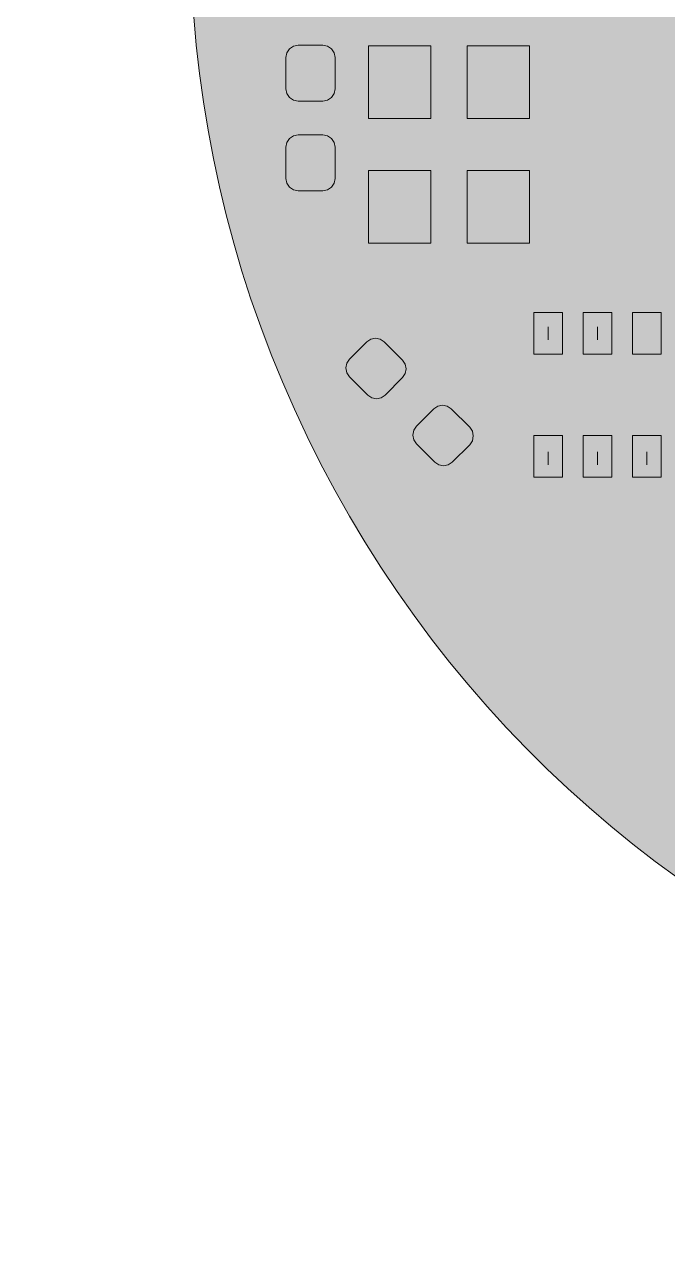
# Model space of a CAD drawing. Header units: millimetres. Extents: x 63.6 to 115, y 77 to 122.7.
# Drawn here: x 63.59 to 75.95, y 76.98 to 100.8 of the extents above; entities that cross this region are included whole.
import ezdxf

# ---------------------------------------------------------------- set-up
doc = ezdxf.new("R2010")
doc.units = ezdxf.units.MM
doc.header["$MEASUREMENT"] = 0
doc.layers.add('Layer 1', color=7, linetype='Continuous', lineweight=0)

# ---------------------------------------------------------------- blocks, each defined once
blk = doc.blocks.new('Block_3')
at = {"layer": 'Layer 1', "true_color": 0x000000, "transparency": 33554687}
h = blk.add_hatch(color=18, dxfattribs=at)
edge = h.paths.add_edge_path()
edge.add_spline(control_points=[(68.85, 99.334), (68.85, 99.334), (68.76, 99.352), (68.76, 99.352), (68.76, 99.352), (68.683, 99.404), (68.683, 99.404), (68.683, 99.404), (68.631, 99.481), (68.631, 99.481), (68.631, 99.481), (68.613, 99.572), (68.613, 99.572), (68.613, 99.572), (68.613, 100.172), (68.613, 100.172), (68.613, 100.172), (68.631, 100.263), (68.631, 100.263), (68.631, 100.263), (68.683, 100.34), (68.683, 100.34), (68.683, 100.34), (68.76, 100.391), (68.76, 100.391), (68.76, 100.391), (68.85, 100.409), (68.85, 100.409), (68.85, 100.409), (69.325, 100.409), (69.325, 100.409), (69.325, 100.409), (69.416, 100.391), (69.416, 100.391), (69.416, 100.391), (69.493, 100.34), (69.493, 100.34), (69.493, 100.34), (69.545, 100.263), (69.545, 100.263), (69.545, 100.263), (69.563, 100.172), (69.563, 100.172), (69.563, 100.172), (69.563, 99.572), (69.563, 99.572), (69.563, 99.572), (69.545, 99.481), (69.545, 99.481), (69.545, 99.481), (69.493, 99.404), (69.493, 99.404), (69.493, 99.404), (69.416, 99.352), (69.416, 99.352), (69.416, 99.352), (69.325, 99.334), (69.325, 99.334), (69.325, 99.334), (68.85, 99.334), (68.85, 99.334)], knot_values=[0, 0, 0, 0, 1, 1, 1, 2, 2, 2, 3, 3, 3, 4, 4, 4, 5, 5, 5, 6, 6, 6, 7, 7, 7, 8, 8, 8, 9, 9, 9, 10, 10, 10, 11, 11, 11, 12, 12, 12, 13, 13, 13, 14, 14, 14, 15, 15, 15, 16, 16, 16, 17, 17, 17, 18, 18, 18, 19, 19, 19, 20, 20, 20, 20], degree=3, periodic=0)
h = blk.add_hatch(color=18, dxfattribs=at)
edge = h.paths.add_edge_path()
edge.add_spline(control_points=[(68.85, 97.609), (68.85, 97.609), (68.76, 97.627), (68.76, 97.627), (68.76, 97.627), (68.683, 97.679), (68.683, 97.679), (68.683, 97.679), (68.631, 97.756), (68.631, 97.756), (68.631, 97.756), (68.613, 97.847), (68.613, 97.847), (68.613, 97.847), (68.613, 98.447), (68.613, 98.447), (68.613, 98.447), (68.631, 98.538), (68.631, 98.538), (68.631, 98.538), (68.683, 98.615), (68.683, 98.615), (68.683, 98.615), (68.76, 98.666), (68.76, 98.666), (68.76, 98.666), (68.85, 98.684), (68.85, 98.684), (68.85, 98.684), (69.325, 98.684), (69.325, 98.684), (69.325, 98.684), (69.416, 98.666), (69.416, 98.666), (69.416, 98.666), (69.493, 98.615), (69.493, 98.615), (69.493, 98.615), (69.545, 98.538), (69.545, 98.538), (69.545, 98.538), (69.563, 98.447), (69.563, 98.447), (69.563, 98.447), (69.563, 97.847), (69.563, 97.847), (69.563, 97.847), (69.545, 97.756), (69.545, 97.756), (69.545, 97.756), (69.493, 97.679), (69.493, 97.679), (69.493, 97.679), (69.416, 97.627), (69.416, 97.627), (69.416, 97.627), (69.325, 97.609), (69.325, 97.609), (69.325, 97.609), (68.85, 97.609), (68.85, 97.609)], knot_values=[0, 0, 0, 0, 1, 1, 1, 2, 2, 2, 3, 3, 3, 4, 4, 4, 5, 5, 5, 6, 6, 6, 7, 7, 7, 8, 8, 8, 9, 9, 9, 10, 10, 10, 11, 11, 11, 12, 12, 12, 13, 13, 13, 14, 14, 14, 15, 15, 15, 16, 16, 16, 17, 17, 17, 18, 18, 18, 19, 19, 19, 20, 20, 20, 20], degree=3, periodic=0)
at = {"layer": 'Layer 1', "color": 18, "lineweight": 9, "true_color": 0x000000}
for points in [[(68.85, 99.334), (68.85, 99.334), (68.76, 99.352), (68.76, 99.352), (68.76, 99.352), (68.683, 99.404), (68.683, 99.404), (68.683, 99.404), (68.631, 99.481), (68.631, 99.481), (68.631, 99.481), (68.613, 99.572), (68.613, 99.572), (68.613, 99.572), (68.613, 100.172), (68.613, 100.172), (68.613, 100.172), (68.631, 100.263), (68.631, 100.263), (68.631, 100.263), (68.683, 100.34), (68.683, 100.34), (68.683, 100.34), (68.76, 100.391), (68.76, 100.391), (68.76, 100.391), (68.85, 100.409), (68.85, 100.409), (68.85, 100.409), (69.325, 100.409), (69.325, 100.409), (69.325, 100.409), (69.416, 100.391), (69.416, 100.391), (69.416, 100.391), (69.493, 100.34), (69.493, 100.34), (69.493, 100.34), (69.545, 100.263), (69.545, 100.263), (69.545, 100.263), (69.563, 100.172), (69.563, 100.172), (69.563, 100.172), (69.563, 99.572), (69.563, 99.572), (69.563, 99.572), (69.545, 99.481), (69.545, 99.481), (69.545, 99.481), (69.493, 99.404), (69.493, 99.404), (69.493, 99.404), (69.416, 99.352), (69.416, 99.352), (69.416, 99.352), (69.325, 99.334), (69.325, 99.334), (69.325, 99.334), (68.85, 99.334), (68.85, 99.334)], [(68.85, 97.609), (68.85, 97.609), (68.76, 97.627), (68.76, 97.627), (68.76, 97.627), (68.683, 97.679), (68.683, 97.679), (68.683, 97.679), (68.631, 97.756), (68.631, 97.756), (68.631, 97.756), (68.613, 97.847), (68.613, 97.847), (68.613, 97.847), (68.613, 98.447), (68.613, 98.447), (68.613, 98.447), (68.631, 98.538), (68.631, 98.538), (68.631, 98.538), (68.683, 98.615), (68.683, 98.615), (68.683, 98.615), (68.76, 98.666), (68.76, 98.666), (68.76, 98.666), (68.85, 98.684), (68.85, 98.684), (68.85, 98.684), (69.325, 98.684), (69.325, 98.684), (69.325, 98.684), (69.416, 98.666), (69.416, 98.666), (69.416, 98.666), (69.493, 98.615), (69.493, 98.615), (69.493, 98.615), (69.545, 98.538), (69.545, 98.538), (69.545, 98.538), (69.563, 98.447), (69.563, 98.447), (69.563, 98.447), (69.563, 97.847), (69.563, 97.847), (69.563, 97.847), (69.545, 97.756), (69.545, 97.756), (69.545, 97.756), (69.493, 97.679), (69.493, 97.679), (69.493, 97.679), (69.416, 97.627), (69.416, 97.627), (69.416, 97.627), (69.325, 97.609), (69.325, 97.609), (69.325, 97.609), (68.85, 97.609), (68.85, 97.609)]]:
    blk.add_open_spline(points, degree=3, knots=[0, 0, 0, 0, 1, 1, 1, 2, 2, 2, 3, 3, 3, 4, 4, 4, 5, 5, 5, 6, 6, 6, 7, 7, 7, 8, 8, 8, 9, 9, 9, 10, 10, 10, 11, 11, 11, 12, 12, 12, 13, 13, 13, 14, 14, 14, 15, 15, 15, 16, 16, 16, 17, 17, 17, 18, 18, 18, 19, 19, 19, 20, 20, 20, 20], dxfattribs=at)
blk = doc.blocks.new('Block_17')
at = {"layer": 'Layer 1', "true_color": 0x000000, "transparency": 33554687}
h = blk.add_hatch(color=18, dxfattribs=at)
edge = h.paths.add_edge_path()
edge.add_spline(control_points=[(71.405, 99.001), (71.405, 99.001), (70.205, 99.001), (70.205, 99.001), (70.205, 99.001), (70.205, 100.401), (70.205, 100.401), (70.205, 100.401), (71.405, 100.401), (71.405, 100.401), (71.405, 100.401), (71.405, 99.001), (71.405, 99.001)], knot_values=[0, 0, 0, 0, 1, 1, 1, 2, 2, 2, 3, 3, 3, 4, 4, 4, 4], degree=3, periodic=0)
h = blk.add_hatch(color=18, dxfattribs=at)
edge = h.paths.add_edge_path()
edge.add_spline(control_points=[(73.305, 99.001), (73.305, 99.001), (72.105, 99.001), (72.105, 99.001), (72.105, 99.001), (72.105, 100.401), (72.105, 100.401), (72.105, 100.401), (73.305, 100.401), (73.305, 100.401), (73.305, 100.401), (73.305, 99.001), (73.305, 99.001)], knot_values=[0, 0, 0, 0, 1, 1, 1, 2, 2, 2, 3, 3, 3, 4, 4, 4, 4], degree=3, periodic=0)
h = blk.add_hatch(color=18, dxfattribs=at)
edge = h.paths.add_edge_path()
edge.add_spline(control_points=[(71.405, 96.601), (71.405, 96.601), (70.205, 96.601), (70.205, 96.601), (70.205, 96.601), (70.205, 98.001), (70.205, 98.001), (70.205, 98.001), (71.405, 98.001), (71.405, 98.001), (71.405, 98.001), (71.405, 96.601), (71.405, 96.601)], knot_values=[0, 0, 0, 0, 1, 1, 1, 2, 2, 2, 3, 3, 3, 4, 4, 4, 4], degree=3, periodic=0)
h = blk.add_hatch(color=18, dxfattribs=at)
edge = h.paths.add_edge_path()
edge.add_spline(control_points=[(73.305, 96.601), (73.305, 96.601), (72.105, 96.601), (72.105, 96.601), (72.105, 96.601), (72.105, 98.001), (72.105, 98.001), (72.105, 98.001), (73.305, 98.001), (73.305, 98.001), (73.305, 98.001), (73.305, 96.601), (73.305, 96.601)], knot_values=[0, 0, 0, 0, 1, 1, 1, 2, 2, 2, 3, 3, 3, 4, 4, 4, 4], degree=3, periodic=0)
at = {"layer": 'Layer 1', "color": 18, "lineweight": 9, "true_color": 0x000000}
for points in [[(71.405, 99.001), (71.405, 99.001), (70.205, 99.001), (70.205, 99.001), (70.205, 99.001), (70.205, 100.401), (70.205, 100.401), (70.205, 100.401), (71.405, 100.401), (71.405, 100.401), (71.405, 100.401), (71.405, 99.001), (71.405, 99.001)], [(73.305, 99.001), (73.305, 99.001), (72.105, 99.001), (72.105, 99.001), (72.105, 99.001), (72.105, 100.401), (72.105, 100.401), (72.105, 100.401), (73.305, 100.401), (73.305, 100.401), (73.305, 100.401), (73.305, 99.001), (73.305, 99.001)], [(71.405, 96.601), (71.405, 96.601), (70.205, 96.601), (70.205, 96.601), (70.205, 96.601), (70.205, 98.001), (70.205, 98.001), (70.205, 98.001), (71.405, 98.001), (71.405, 98.001), (71.405, 98.001), (71.405, 96.601), (71.405, 96.601)], [(73.305, 96.601), (73.305, 96.601), (72.105, 96.601), (72.105, 96.601), (72.105, 96.601), (72.105, 98.001), (72.105, 98.001), (72.105, 98.001), (73.305, 98.001), (73.305, 98.001), (73.305, 98.001), (73.305, 96.601), (73.305, 96.601)]]:
    blk.add_open_spline(points, degree=3, knots=[0, 0, 0, 0, 1, 1, 1, 2, 2, 2, 3, 3, 3, 4, 4, 4, 4], dxfattribs=at)
blk = doc.blocks.new('Block_36')
at = {"layer": 'Layer 1', "true_color": 0x000000, "transparency": 33554687}
h = blk.add_hatch(color=18, dxfattribs=at)
edge = h.paths.add_edge_path()
edge.add_spline(control_points=[(70.525, 93.681), (70.525, 93.681), (70.447, 93.629), (70.447, 93.629), (70.447, 93.629), (70.357, 93.611), (70.357, 93.611), (70.357, 93.611), (70.266, 93.629), (70.266, 93.629), (70.266, 93.629), (70.189, 93.681), (70.189, 93.681), (70.189, 93.681), (69.835, 94.034), (69.835, 94.034), (69.835, 94.034), (69.784, 94.111), (69.784, 94.111), (69.784, 94.111), (69.766, 94.202), (69.766, 94.202), (69.766, 94.202), (69.784, 94.293), (69.784, 94.293), (69.784, 94.293), (69.835, 94.37), (69.835, 94.37), (69.835, 94.37), (70.171, 94.706), (70.171, 94.706), (70.171, 94.706), (70.248, 94.758), (70.248, 94.758), (70.248, 94.758), (70.339, 94.776), (70.339, 94.776), (70.339, 94.776), (70.43, 94.758), (70.43, 94.758), (70.43, 94.758), (70.507, 94.706), (70.507, 94.706), (70.507, 94.706), (70.86, 94.353), (70.86, 94.353), (70.86, 94.353), (70.912, 94.275), (70.912, 94.275), (70.912, 94.275), (70.93, 94.185), (70.93, 94.185), (70.93, 94.185), (70.912, 94.094), (70.912, 94.094), (70.912, 94.094), (70.86, 94.017), (70.86, 94.017), (70.86, 94.017), (70.525, 93.681), (70.525, 93.681)], knot_values=[0, 0, 0, 0, 1, 1, 1, 2, 2, 2, 3, 3, 3, 4, 4, 4, 5, 5, 5, 6, 6, 6, 7, 7, 7, 8, 8, 8, 9, 9, 9, 10, 10, 10, 11, 11, 11, 12, 12, 12, 13, 13, 13, 14, 14, 14, 15, 15, 15, 16, 16, 16, 17, 17, 17, 18, 18, 18, 19, 19, 19, 20, 20, 20, 20], degree=3, periodic=0)
h = blk.add_hatch(color=18, dxfattribs=at)
edge = h.paths.add_edge_path()
edge.add_spline(control_points=[(71.815, 92.39), (71.815, 92.39), (71.738, 92.339), (71.738, 92.339), (71.738, 92.339), (71.647, 92.321), (71.647, 92.321), (71.647, 92.321), (71.556, 92.339), (71.556, 92.339), (71.556, 92.339), (71.479, 92.39), (71.479, 92.39), (71.479, 92.39), (71.126, 92.744), (71.126, 92.744), (71.126, 92.744), (71.074, 92.821), (71.074, 92.821), (71.074, 92.821), (71.056, 92.912), (71.056, 92.912), (71.056, 92.912), (71.074, 93.003), (71.074, 93.003), (71.074, 93.003), (71.126, 93.08), (71.126, 93.08), (71.126, 93.08), (71.461, 93.416), (71.461, 93.416), (71.461, 93.416), (71.539, 93.467), (71.539, 93.467), (71.539, 93.467), (71.629, 93.485), (71.629, 93.485), (71.629, 93.485), (71.72, 93.467), (71.72, 93.467), (71.72, 93.467), (71.797, 93.416), (71.797, 93.416), (71.797, 93.416), (72.151, 93.062), (72.151, 93.062), (72.151, 93.062), (72.202, 92.985), (72.202, 92.985), (72.202, 92.985), (72.22, 92.894), (72.22, 92.894), (72.22, 92.894), (72.202, 92.803), (72.202, 92.803), (72.202, 92.803), (72.151, 92.726), (72.151, 92.726), (72.151, 92.726), (71.815, 92.39), (71.815, 92.39)], knot_values=[0, 0, 0, 0, 1, 1, 1, 2, 2, 2, 3, 3, 3, 4, 4, 4, 5, 5, 5, 6, 6, 6, 7, 7, 7, 8, 8, 8, 9, 9, 9, 10, 10, 10, 11, 11, 11, 12, 12, 12, 13, 13, 13, 14, 14, 14, 15, 15, 15, 16, 16, 16, 17, 17, 17, 18, 18, 18, 19, 19, 19, 20, 20, 20, 20], degree=3, periodic=0)
at = {"layer": 'Layer 1', "color": 18, "lineweight": 9, "true_color": 0x000000}
for points in [[(70.525, 93.681), (70.525, 93.681), (70.447, 93.629), (70.447, 93.629), (70.447, 93.629), (70.357, 93.611), (70.357, 93.611), (70.357, 93.611), (70.266, 93.629), (70.266, 93.629), (70.266, 93.629), (70.189, 93.681), (70.189, 93.681), (70.189, 93.681), (69.835, 94.034), (69.835, 94.034), (69.835, 94.034), (69.784, 94.111), (69.784, 94.111), (69.784, 94.111), (69.766, 94.202), (69.766, 94.202), (69.766, 94.202), (69.784, 94.293), (69.784, 94.293), (69.784, 94.293), (69.835, 94.37), (69.835, 94.37), (69.835, 94.37), (70.171, 94.706), (70.171, 94.706), (70.171, 94.706), (70.248, 94.758), (70.248, 94.758), (70.248, 94.758), (70.339, 94.776), (70.339, 94.776), (70.339, 94.776), (70.43, 94.758), (70.43, 94.758), (70.43, 94.758), (70.507, 94.706), (70.507, 94.706), (70.507, 94.706), (70.86, 94.353), (70.86, 94.353), (70.86, 94.353), (70.912, 94.275), (70.912, 94.275), (70.912, 94.275), (70.93, 94.185), (70.93, 94.185), (70.93, 94.185), (70.912, 94.094), (70.912, 94.094), (70.912, 94.094), (70.86, 94.017), (70.86, 94.017), (70.86, 94.017), (70.525, 93.681), (70.525, 93.681)], [(71.815, 92.39), (71.815, 92.39), (71.738, 92.339), (71.738, 92.339), (71.738, 92.339), (71.647, 92.321), (71.647, 92.321), (71.647, 92.321), (71.556, 92.339), (71.556, 92.339), (71.556, 92.339), (71.479, 92.39), (71.479, 92.39), (71.479, 92.39), (71.126, 92.744), (71.126, 92.744), (71.126, 92.744), (71.074, 92.821), (71.074, 92.821), (71.074, 92.821), (71.056, 92.912), (71.056, 92.912), (71.056, 92.912), (71.074, 93.003), (71.074, 93.003), (71.074, 93.003), (71.126, 93.08), (71.126, 93.08), (71.126, 93.08), (71.461, 93.416), (71.461, 93.416), (71.461, 93.416), (71.539, 93.467), (71.539, 93.467), (71.539, 93.467), (71.629, 93.485), (71.629, 93.485), (71.629, 93.485), (71.72, 93.467), (71.72, 93.467), (71.72, 93.467), (71.797, 93.416), (71.797, 93.416), (71.797, 93.416), (72.151, 93.062), (72.151, 93.062), (72.151, 93.062), (72.202, 92.985), (72.202, 92.985), (72.202, 92.985), (72.22, 92.894), (72.22, 92.894), (72.22, 92.894), (72.202, 92.803), (72.202, 92.803), (72.202, 92.803), (72.151, 92.726), (72.151, 92.726), (72.151, 92.726), (71.815, 92.39), (71.815, 92.39)]]:
    blk.add_open_spline(points, degree=3, knots=[0, 0, 0, 0, 1, 1, 1, 2, 2, 2, 3, 3, 3, 4, 4, 4, 5, 5, 5, 6, 6, 6, 7, 7, 7, 8, 8, 8, 9, 9, 9, 10, 10, 10, 11, 11, 11, 12, 12, 12, 13, 13, 13, 14, 14, 14, 15, 15, 15, 16, 16, 16, 17, 17, 17, 18, 18, 18, 19, 19, 19, 20, 20, 20, 20], dxfattribs=at)
blk = doc.blocks.new('Block_39')
at = {"layer": 'Layer 1', "true_color": 0x000000, "transparency": 33554687}
h = blk.add_hatch(color=18, dxfattribs=at)
h.dxf.hatch_style = 2
edge = h.paths.add_edge_path()
edge.add_spline(control_points=[(73.662, 94.991), (73.662, 94.991), (73.662, 94.741), (73.662, 94.741)], knot_values=[0, 0, 0, 0, 1, 1, 1, 1], degree=3, periodic=0)
edge.add_line((73.662, 94.741), (73.662, 94.991))
h = blk.add_hatch(color=18, dxfattribs=at)
h.dxf.hatch_style = 2
edge = h.paths.add_edge_path()
edge.add_spline(control_points=[(74.612, 94.991), (74.612, 94.991), (74.612, 94.741), (74.612, 94.741)], knot_values=[0, 0, 0, 0, 1, 1, 1, 1], degree=3, periodic=0)
edge.add_line((74.612, 94.741), (74.612, 94.991))
h = blk.add_hatch(color=18, dxfattribs=at)
h.dxf.hatch_style = 2
edge = h.paths.add_edge_path()
edge.add_spline(control_points=[(73.662, 92.591), (73.662, 92.591), (73.662, 92.341), (73.662, 92.341)], knot_values=[0, 0, 0, 0, 1, 1, 1, 1], degree=3, periodic=0)
edge.add_line((73.662, 92.341), (73.662, 92.591))
h = blk.add_hatch(color=18, dxfattribs=at)
h.dxf.hatch_style = 2
edge = h.paths.add_edge_path()
edge.add_spline(control_points=[(74.612, 92.591), (74.612, 92.591), (74.612, 92.341), (74.612, 92.341)], knot_values=[0, 0, 0, 0, 1, 1, 1, 1], degree=3, periodic=0)
edge.add_line((74.612, 92.341), (74.612, 92.591))
h = blk.add_hatch(color=18, dxfattribs=at)
h.dxf.hatch_style = 2
edge = h.paths.add_edge_path()
edge.add_spline(control_points=[(75.562, 92.591), (75.562, 92.591), (75.562, 92.341), (75.562, 92.341)], knot_values=[0, 0, 0, 0, 1, 1, 1, 1], degree=3, periodic=0)
edge.add_line((75.562, 92.341), (75.562, 92.591))
at = {"layer": 'Layer 1', "color": 18, "lineweight": 9, "true_color": 0x000000}
for points in [[(73.662, 94.991), (73.662, 94.991), (73.662, 94.741), (73.662, 94.741)], [(74.612, 94.991), (74.612, 94.991), (74.612, 94.741), (74.612, 94.741)], [(73.662, 92.591), (73.662, 92.591), (73.662, 92.341), (73.662, 92.341)], [(74.612, 92.591), (74.612, 92.591), (74.612, 92.341), (74.612, 92.341)], [(75.562, 92.591), (75.562, 92.591), (75.562, 92.341), (75.562, 92.341)]]:
    blk.add_open_spline(points, degree=3, dxfattribs=at)

msp = doc.modelspace()

# ---------------------------------------------------------------- hatches: boundary and pattern name
at = {"layer": 'Layer 1', "true_color": 0x000000, "transparency": 33554687}
h = msp.add_hatch(color=18, dxfattribs=at)
h.dxf.hatch_style = 2
edge = h.paths.add_edge_path()
edge.add_spline(control_points=[(78.973, 122.672), (67.928, 116.979), (63.588, 103.41), (69.281, 92.364), (74.974, 81.319), (88.543, 76.979), (99.589, 82.672), (110.634, 88.365), (114.974, 101.934), (109.281, 112.98), (107.137, 117.14), (103.749, 120.528), (99.589, 122.672)], knot_values=[0, 0, 0, 0, 1, 1, 1, 2, 2, 2, 3, 3, 3, 4, 4, 4, 4], degree=3, periodic=0)
edge.add_line((99.589, 122.672), (78.973, 122.672))
h = msp.add_hatch(color=18, dxfattribs=at)
edge = h.paths.add_edge_path()
edge.add_spline(control_points=[(73.387, 95.266), (73.387, 95.266), (73.937, 95.266), (73.937, 95.266), (73.937, 95.266), (73.937, 94.466), (73.937, 94.466), (73.937, 94.466), (73.387, 94.466), (73.387, 94.466), (73.387, 94.466), (73.387, 95.266), (73.387, 95.266)], knot_values=[0, 0, 0, 0, 1, 1, 1, 2, 2, 2, 3, 3, 3, 4, 4, 4, 4], degree=3, periodic=0)
h = msp.add_hatch(color=18, dxfattribs=at)
edge = h.paths.add_edge_path()
edge.add_spline(control_points=[(74.337, 95.266), (74.337, 95.266), (74.887, 95.266), (74.887, 95.266), (74.887, 95.266), (74.887, 94.466), (74.887, 94.466), (74.887, 94.466), (74.337, 94.466), (74.337, 94.466), (74.337, 94.466), (74.337, 95.266), (74.337, 95.266)], knot_values=[0, 0, 0, 0, 1, 1, 1, 2, 2, 2, 3, 3, 3, 4, 4, 4, 4], degree=3, periodic=0)
h = msp.add_hatch(color=18, dxfattribs=at)
edge = h.paths.add_edge_path()
edge.add_spline(control_points=[(75.287, 95.266), (75.287, 95.266), (75.837, 95.266), (75.837, 95.266), (75.837, 95.266), (75.837, 94.466), (75.837, 94.466), (75.837, 94.466), (75.287, 94.466), (75.287, 94.466), (75.287, 94.466), (75.287, 95.266), (75.287, 95.266)], knot_values=[0, 0, 0, 0, 1, 1, 1, 2, 2, 2, 3, 3, 3, 4, 4, 4, 4], degree=3, periodic=0)
h = msp.add_hatch(color=18, dxfattribs=at)
edge = h.paths.add_edge_path()
edge.add_spline(control_points=[(73.387, 92.903), (73.387, 92.903), (73.937, 92.903), (73.937, 92.903), (73.937, 92.903), (73.937, 92.103), (73.937, 92.103), (73.937, 92.103), (73.387, 92.103), (73.387, 92.103), (73.387, 92.103), (73.387, 92.903), (73.387, 92.903)], knot_values=[0, 0, 0, 0, 1, 1, 1, 2, 2, 2, 3, 3, 3, 4, 4, 4, 4], degree=3, periodic=0)
h = msp.add_hatch(color=18, dxfattribs=at)
edge = h.paths.add_edge_path()
edge.add_spline(control_points=[(74.337, 92.903), (74.337, 92.903), (74.887, 92.903), (74.887, 92.903), (74.887, 92.903), (74.887, 92.103), (74.887, 92.103), (74.887, 92.103), (74.337, 92.103), (74.337, 92.103), (74.337, 92.103), (74.337, 92.903), (74.337, 92.903)], knot_values=[0, 0, 0, 0, 1, 1, 1, 2, 2, 2, 3, 3, 3, 4, 4, 4, 4], degree=3, periodic=0)
h = msp.add_hatch(color=18, dxfattribs=at)
edge = h.paths.add_edge_path()
edge.add_spline(control_points=[(75.287, 92.903), (75.287, 92.903), (75.837, 92.903), (75.837, 92.903), (75.837, 92.903), (75.837, 92.103), (75.837, 92.103), (75.837, 92.103), (75.287, 92.103), (75.287, 92.103), (75.287, 92.103), (75.287, 92.903), (75.287, 92.903)], knot_values=[0, 0, 0, 0, 1, 1, 1, 2, 2, 2, 3, 3, 3, 4, 4, 4, 4], degree=3, periodic=0)

# ---------------------------------------------------------------- linework, layer by layer
at = {"layer": 'Layer 1', "color": 18, "lineweight": 9, "true_color": 0x000000}
for points in [[(78.973, 122.672), (67.928, 116.979), (63.588, 103.41), (69.281, 92.364), (74.974, 81.319), (88.543, 76.979), (99.589, 82.672), (110.634, 88.365), (114.974, 101.934), (109.281, 112.98), (107.137, 117.14), (103.749, 120.528), (99.589, 122.672)], [(73.387, 95.266), (73.387, 95.266), (73.937, 95.266), (73.937, 95.266), (73.937, 95.266), (73.937, 94.466), (73.937, 94.466), (73.937, 94.466), (73.387, 94.466), (73.387, 94.466), (73.387, 94.466), (73.387, 95.266), (73.387, 95.266)], [(74.337, 95.266), (74.337, 95.266), (74.887, 95.266), (74.887, 95.266), (74.887, 95.266), (74.887, 94.466), (74.887, 94.466), (74.887, 94.466), (74.337, 94.466), (74.337, 94.466), (74.337, 94.466), (74.337, 95.266), (74.337, 95.266)], [(75.287, 95.266), (75.287, 95.266), (75.837, 95.266), (75.837, 95.266), (75.837, 95.266), (75.837, 94.466), (75.837, 94.466), (75.837, 94.466), (75.287, 94.466), (75.287, 94.466), (75.287, 94.466), (75.287, 95.266), (75.287, 95.266)], [(73.387, 92.903), (73.387, 92.903), (73.937, 92.903), (73.937, 92.903), (73.937, 92.903), (73.937, 92.103), (73.937, 92.103), (73.937, 92.103), (73.387, 92.103), (73.387, 92.103), (73.387, 92.103), (73.387, 92.903), (73.387, 92.903)], [(74.337, 92.903), (74.337, 92.903), (74.887, 92.903), (74.887, 92.903), (74.887, 92.903), (74.887, 92.103), (74.887, 92.103), (74.887, 92.103), (74.337, 92.103), (74.337, 92.103), (74.337, 92.103), (74.337, 92.903), (74.337, 92.903)], [(75.287, 92.903), (75.287, 92.903), (75.837, 92.903), (75.837, 92.903), (75.837, 92.903), (75.837, 92.103), (75.837, 92.103), (75.837, 92.103), (75.287, 92.103), (75.287, 92.103), (75.287, 92.103), (75.287, 92.903), (75.287, 92.903)]]:
    msp.add_open_spline(points, degree=3, knots=[0, 0, 0, 0, 1, 1, 1, 2, 2, 2, 3, 3, 3, 4, 4, 4, 4], dxfattribs=at)

# ---------------------------------------------------------------- block references
at = {"layer": 'Layer 1'}
for name in ['Block_3', 'Block_17', 'Block_39', 'Block_36']:
    msp.add_blockref(name, (0, 0), dxfattribs=at)

doc.saveas('drawing.dxf')
